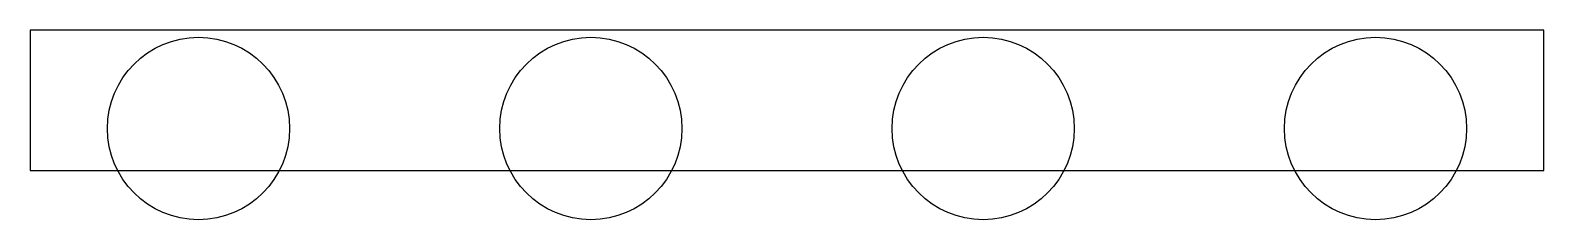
# Model space of a CAD drawing. Header units: millimetres. Extents: x 0 to 270, y 1 to 35.
import ezdxf

# ---------------------------------------------------------------- set-up
doc = ezdxf.new("R2010")
doc.units = ezdxf.units.MM
doc.layers.get('0').update_dxf_attribs({"lineweight": 25})

msp = doc.modelspace()

# ---------------------------------------------------------------- linework, layer by layer
for p, q in [((270, 35), (0, 35)), ((0, 35), (0, 10)), ((270, 10), (270, 35)), ((0, 10), (270, 10))]:
    msp.add_line(p, q)
for centre in [(30, 17.5), (100, 17.5), (170, 17.5), (240, 17.5)]:
    msp.add_circle(centre, 16.25)

doc.saveas('drawing.dxf')
